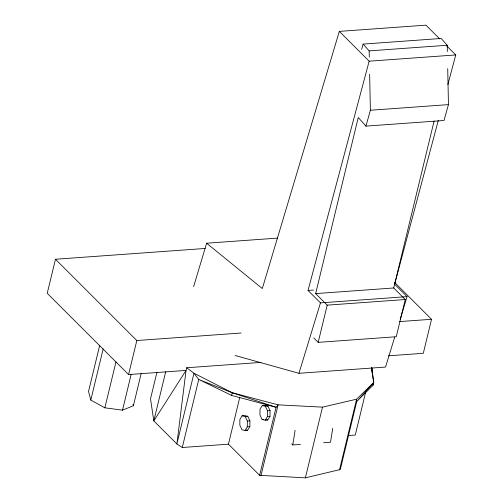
<?xml version="1.0" encoding="UTF-8"?>
<svg xmlns="http://www.w3.org/2000/svg" width="503" height="503" viewBox="0 0 503 503"><rect width="100%" height="100%" fill="white"/><g stroke="black" fill="none" stroke-linecap="round" stroke-linejoin="round"><path stroke-width="0.75" d="M245.068 430.436L247.287 426.821L247.338 421.036L245.194 416.478L242.1 415.805L239.881 419.42L239.83 425.205L241.974 429.769L245.068 430.436L247.652 430.247L249.872 426.632L249.922 420.854L247.778 416.289L244.691 415.623L242.1 415.805M265.194 420.187L267.42 416.572L267.47 410.788L265.32 406.229L262.233 405.556L260.013 409.172L259.963 414.956L262.107 419.521L265.194 420.187L267.778 419.999L270.004 416.383L270.054 410.605L267.91 406.04L264.817 405.374L262.233 405.556M300.48 444.407L292.777 444.96L295.098 430.323M332.716 428.374L330.521 442.238L323.586 442.741M205.186 248.457L55.475 259.252L47.244 293.274L128.586 374.559L186.053 370.415L186.701 367.756L260.956 362.405M99.619 345.668L88.534 391.491L90.792 400.08L104.863 407.814L122.506 410.165L133.383 405.758L141.142 373.679M90.792 400.08L103.172 348.906M104.863 407.814L115.954 361.99M128.586 374.559L136.822 340.537L55.475 259.252M122.506 410.165L131.189 374.27M156.905 372.409L150.504 398.873L153.811 420.898L176.88 443.942L182.281 447.5L228.444 444.174L259.623 475.329L305.384 477.85L340.28 469.513L356.746 401.469L356.614 399.187L373.716 382.544L371.83 367.762M165.701 371.755L153.811 420.898L186.053 370.415L176.88 443.942L193.982 373.239L186.701 367.756M182.281 447.5L198.742 379.457L193.982 373.239L232.235 392.749L276.084 407.285L278.102 404.846L322.492 407.147L356.614 399.187L339.512 469.89M231.594 395.408L232.235 392.749L198.742 379.457L231.594 395.408L276.084 407.285L259.623 475.329M228.444 444.174L239.786 397.295M260.994 475.549L278.102 404.846L232.235 392.749M313.759 337.922L318.198 342.361L396.27 336.733L405.273 299.518L327.202 305.145L315.651 293.607L358.255 117.507L365.926 126.127L444.004 120.5L448.456 104.618L447.72 68.691M318.198 342.361L327.202 305.145M305.384 477.85L322.492 407.147M365.694 391.931L355.269 435.032L348.227 435.535M405.273 299.518L393.723 287.974L434.114 121.022M373.716 382.544L356.746 401.469L373.075 385.204L373.716 382.544L371.554 368.114M394.459 282.24L431.53 319.286L423.3 353.307L388.354 355.828M400.206 319.116L407.072 296.638L320.468 302.881L308.031 290.457L369.152 61.184L339.336 31.393L262.315 288.552L206.626 243.219L193.617 286.653M438.352 120.23L394.635 284.214L407.072 296.638M447.859 84.548L455.756 54.94L446.922 46.113M361.657 49.338L363.128 44.101L441.2 38.473L447.236 45.257L447.368 51.507M365.926 126.127L370.384 110.251L369.648 74.318M235.102 355.489L298.952 373.301L320.468 302.881M394.71 337.092L385.556 367.058L298.952 373.301M339.336 31.393L425.94 25.15L439.741 38.945M363.128 44.101L369.164 50.885L447.236 45.257M369.152 61.184L455.756 54.94M370.384 110.251L448.456 104.618M206.626 243.219L277.625 238.101M308.031 290.457L313.495 290.061M315.651 293.607L393.723 287.974M136.822 340.537L241.069 333.017M399.395 321.606L431.53 319.286M265.32 406.229L267.91 406.04M267.47 410.788L270.054 410.605M245.194 416.478L247.778 416.289M267.42 416.572L270.004 416.383M262.107 419.521L263.402 419.427M247.338 421.036L249.922 420.854M247.287 426.821L249.872 426.632M266.546 419.735L267.778 419.999M246.413 429.983L247.652 430.247M291.702 443.822L292.777 444.96M133.006 404.33L133.383 405.758M371.786 367.743L372.182 373.056M372.962 383.688L373.075 385.204M369.164 50.885L369.296 57.135"/></g></svg>
